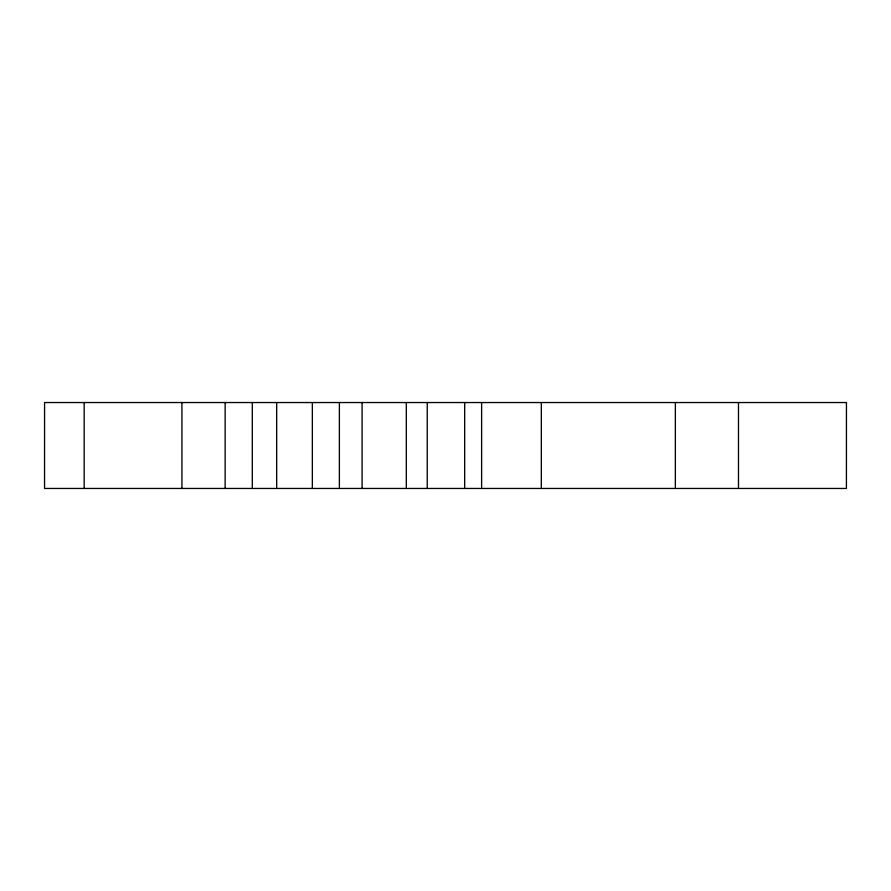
<?xml version="1.0" encoding="UTF-8"?>
<svg xmlns="http://www.w3.org/2000/svg" width="891" height="891" viewBox="0 0 891 891"><rect width="100%" height="100%" fill="white"/><g stroke="black" fill="none" stroke-linecap="round" stroke-linejoin="round"><path stroke-width="1.34" d="M738.483 402.543L738.483 488.457M675.356 402.543L675.356 488.457M541.327 402.543L541.327 488.457M481.619 402.543L481.619 488.457M464.668 402.543L464.668 488.457M427.246 402.543L427.246 488.457M406.318 402.543L406.318 488.457M362.091 402.543L362.091 488.457M339.382 402.543L339.382 488.457M312.34 402.543L312.34 488.457M276.678 402.543L276.678 488.457M252.309 402.543L252.309 488.457M225.133 402.543L225.133 488.457M181.92 402.543L181.92 488.457M84.166 402.543L84.166 488.457M846.417 402.543L44.572 402.543L44.55 488.457L846.417 488.457L846.45 402.543"/></g></svg>
